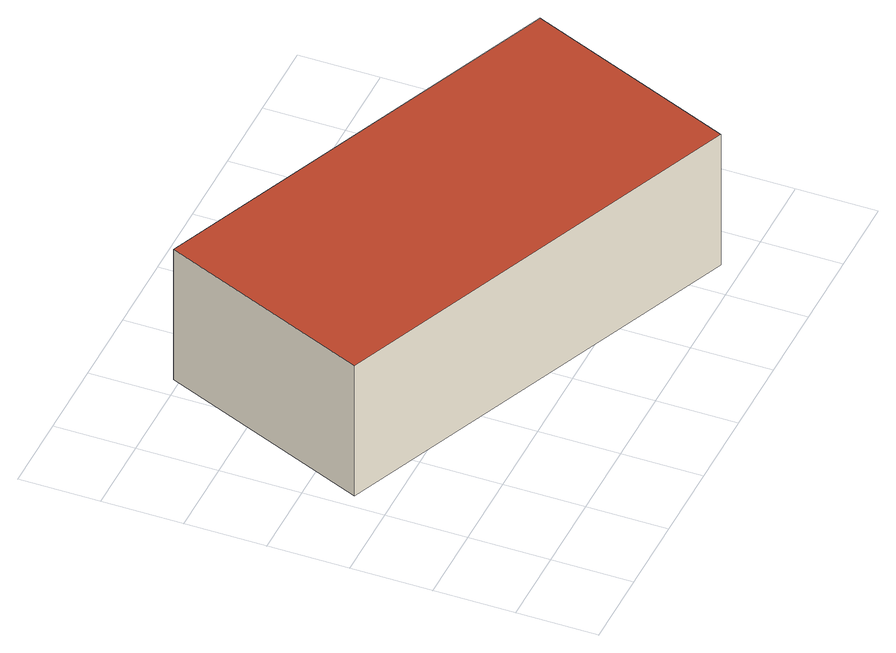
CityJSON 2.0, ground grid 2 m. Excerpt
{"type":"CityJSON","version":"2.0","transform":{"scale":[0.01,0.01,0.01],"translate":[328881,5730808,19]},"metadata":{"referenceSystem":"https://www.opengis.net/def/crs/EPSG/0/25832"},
"CityObjects":{
"building1":{"type":"Building","attributes":{"Geometrietyp2DReferenz":"3000","Gemeindeschluessel":"05170048","function":"51009_1610","roofType":"1000","measuredHeight":3.76},"geometry":[{"type":"Solid","lod":"2","boundaries":[[[[0,1,2,3]],[[4,5,1,0]],[[6,7,5,4]],[[3,2,7,6]],[[4,0,3,6]],[[1,5,7,2]]]],"semantics":{"surfaces":[{"type":"WallSurface"},{"type":"RoofSurface"},{"type":"GroundSurface"}],"values":[[0,0,0,0,1,2]]}}]}
},
"vertices":[
[1094,50,416],[1094,50,40],[1312,578,40],[1312,578,416],[36,489,416],[36,489,40],[254,1017,416],[254,1017,40]
]}
